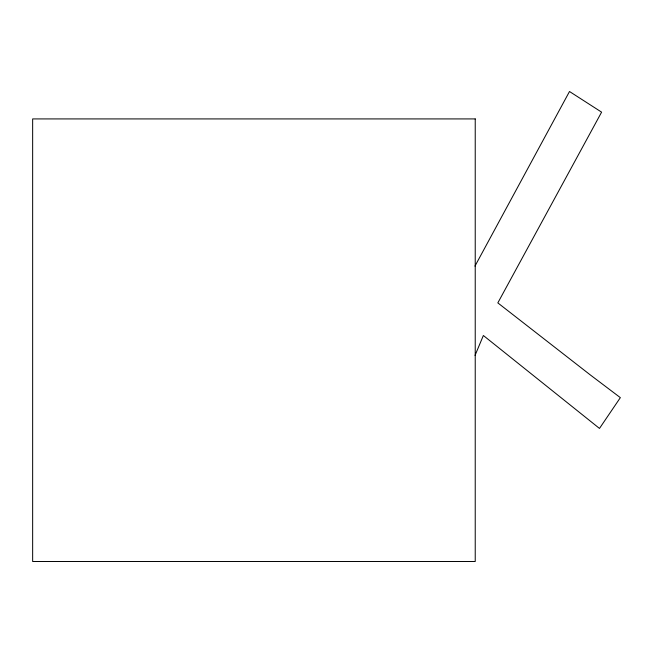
<?xml version="1.0" encoding="UTF-8"?>
<svg xmlns="http://www.w3.org/2000/svg" width="653" height="653" viewBox="0 0 653 653"><rect width="100%" height="100%" fill="white"/><g stroke="black" fill="none" stroke-linecap="round" stroke-linejoin="round"><path stroke-width="0.98" d="M475.041 355.42L483.367 335.503L599.487 428.433L620.35 397.644L590.247 374.879L497.831 302.894L601.601 112.145L569.498 91.502L474.96 266.122M475.229 118.919L32.65 118.919L32.65 561.498L475.229 561.498L475.229 118.919"/></g></svg>
